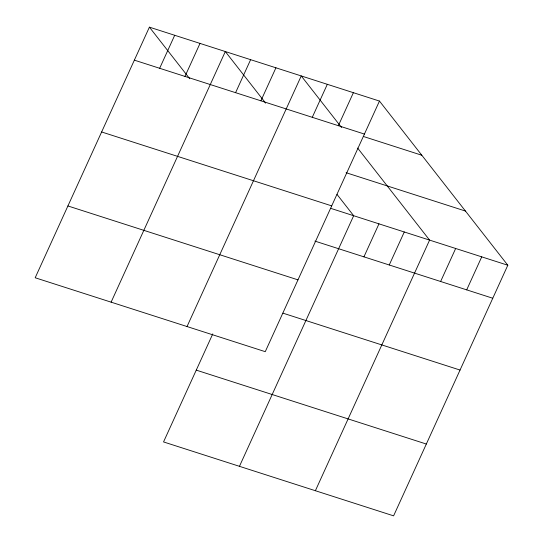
<?xml version="1.0" encoding="UTF-8"?>
<svg xmlns="http://www.w3.org/2000/svg" width="543" height="543" viewBox="0 0 543 543"><rect width="100%" height="100%" fill="white"/><g stroke="black" fill="none" stroke-linecap="round" stroke-linejoin="round"><path stroke-width="0.81" d="M149.4 27.15L35.186 277.765L265.255 351.674L379.462 101.066L149.4 27.15L189.738 78.749M159.662 68.289L174.703 35.281M184.973 76.414L200.014 43.413M111.111 302.152L225.318 51.544L265.656 103.136M235.587 92.677L250.628 59.669M260.891 100.808L275.932 67.8M187.03 326.547L301.243 75.932L341.581 127.53M212.768 333.904L163.538 441.934L393.6 515.85L507.814 265.235L379.462 101.066M312.273 117.315L327.314 84.308M338.35 125.691L353.391 92.683M239.456 466.328L353.669 215.714L337.027 194.435M363.932 256.853L378.973 223.845M389.243 264.984L404.284 231.976M315.381 490.723L429.588 240.108L357.62 148.049M440.624 281.491L455.665 248.484M466.695 289.867L481.736 256.859M134.359 60.158L364.421 134.067M363.348 136.456L421.816 155.244M346.108 172.715L465.46 211.057M101.629 131.969L331.698 205.878M330.735 208.349L507.814 265.235M314.899 241.099L492.772 298.243M67.916 205.953L297.978 279.862M282.964 313.162L460.043 370.055M196.261 370.129L426.33 444.038"/></g></svg>
